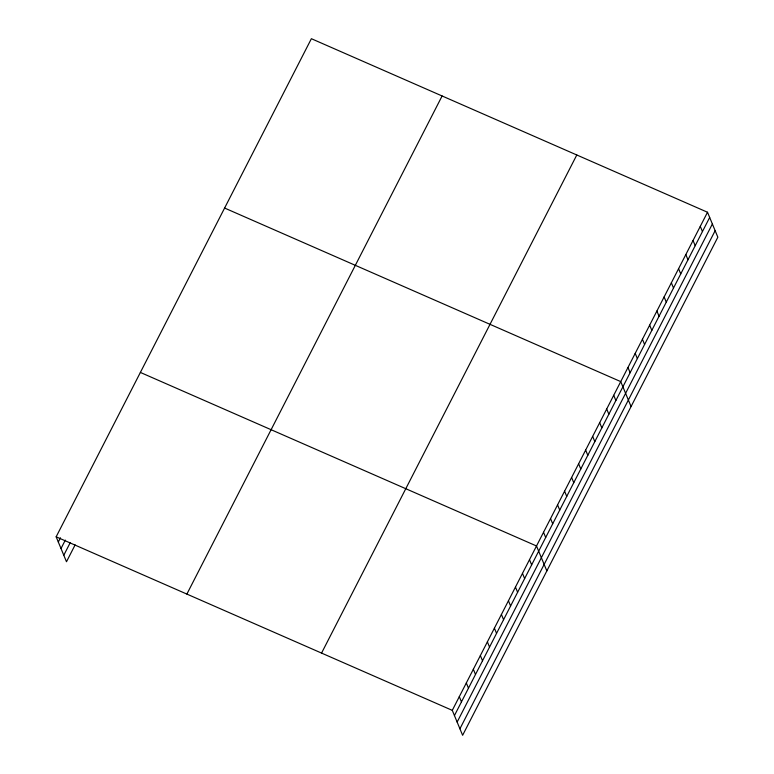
<?xml version="1.0" encoding="UTF-8"?>
<svg xmlns="http://www.w3.org/2000/svg" width="774" height="774" viewBox="0 0 774 774"><rect width="100%" height="100%" fill="white"/><g stroke="black" fill="none" stroke-linecap="round" stroke-linejoin="round"><path stroke-width="1.16" d="M56.154 536.808L311.38 38.7L707.513 212.25L717.846 237.192L462.62 735.3L452.287 710.358L56.154 536.808L66.487 561.75L75.126 544.886M58.311 542.013L60.469 537.804M61.011 548.524L65.326 540.097M63.787 555.239L70.27 542.593M186.882 594.074L442.109 95.976M321.558 653.082L576.794 154.984M452.287 710.358L707.513 212.25M454.444 715.563L709.671 217.455M457.144 722.074L712.37 223.976M459.92 728.789L715.147 230.681M224.605 208.051L620.738 381.611L631.071 406.553M140.375 372.429L536.508 545.98L546.841 570.922M700.286 226.366L702.444 231.571M693.049 240.482L695.207 245.687M685.822 254.588L687.98 259.803M678.585 268.704L680.743 273.909M671.358 282.82L673.515 288.025M664.121 296.926L666.279 302.141M656.894 311.042L659.051 316.247M649.667 325.157L651.824 330.363M642.43 339.264L644.587 344.478M635.202 353.379L637.36 358.594M627.966 367.495L630.123 372.7M613.714 395.301L615.872 400.516M606.7 409.001L608.857 414.216M599.676 422.701L601.833 427.906M592.661 436.401L594.819 441.606M585.647 450.1L587.805 455.306M578.623 463.79L580.781 469.005M571.609 477.49L573.766 482.705M564.585 491.19L566.742 496.395M557.57 504.89L559.728 510.095M550.546 518.59L552.704 523.795M543.532 532.28L545.689 537.495M529.493 559.679L531.651 564.885M522.479 573.379L524.637 578.584M515.455 587.079L517.613 592.284M508.441 600.769L510.598 605.984M501.417 614.469L503.574 619.684M494.402 628.169L496.56 633.374M487.378 641.869L489.536 647.074M480.364 655.568L482.521 660.773M473.34 669.258L475.497 674.473M466.325 682.958L468.483 688.173M459.301 696.658L461.459 701.863"/></g></svg>
